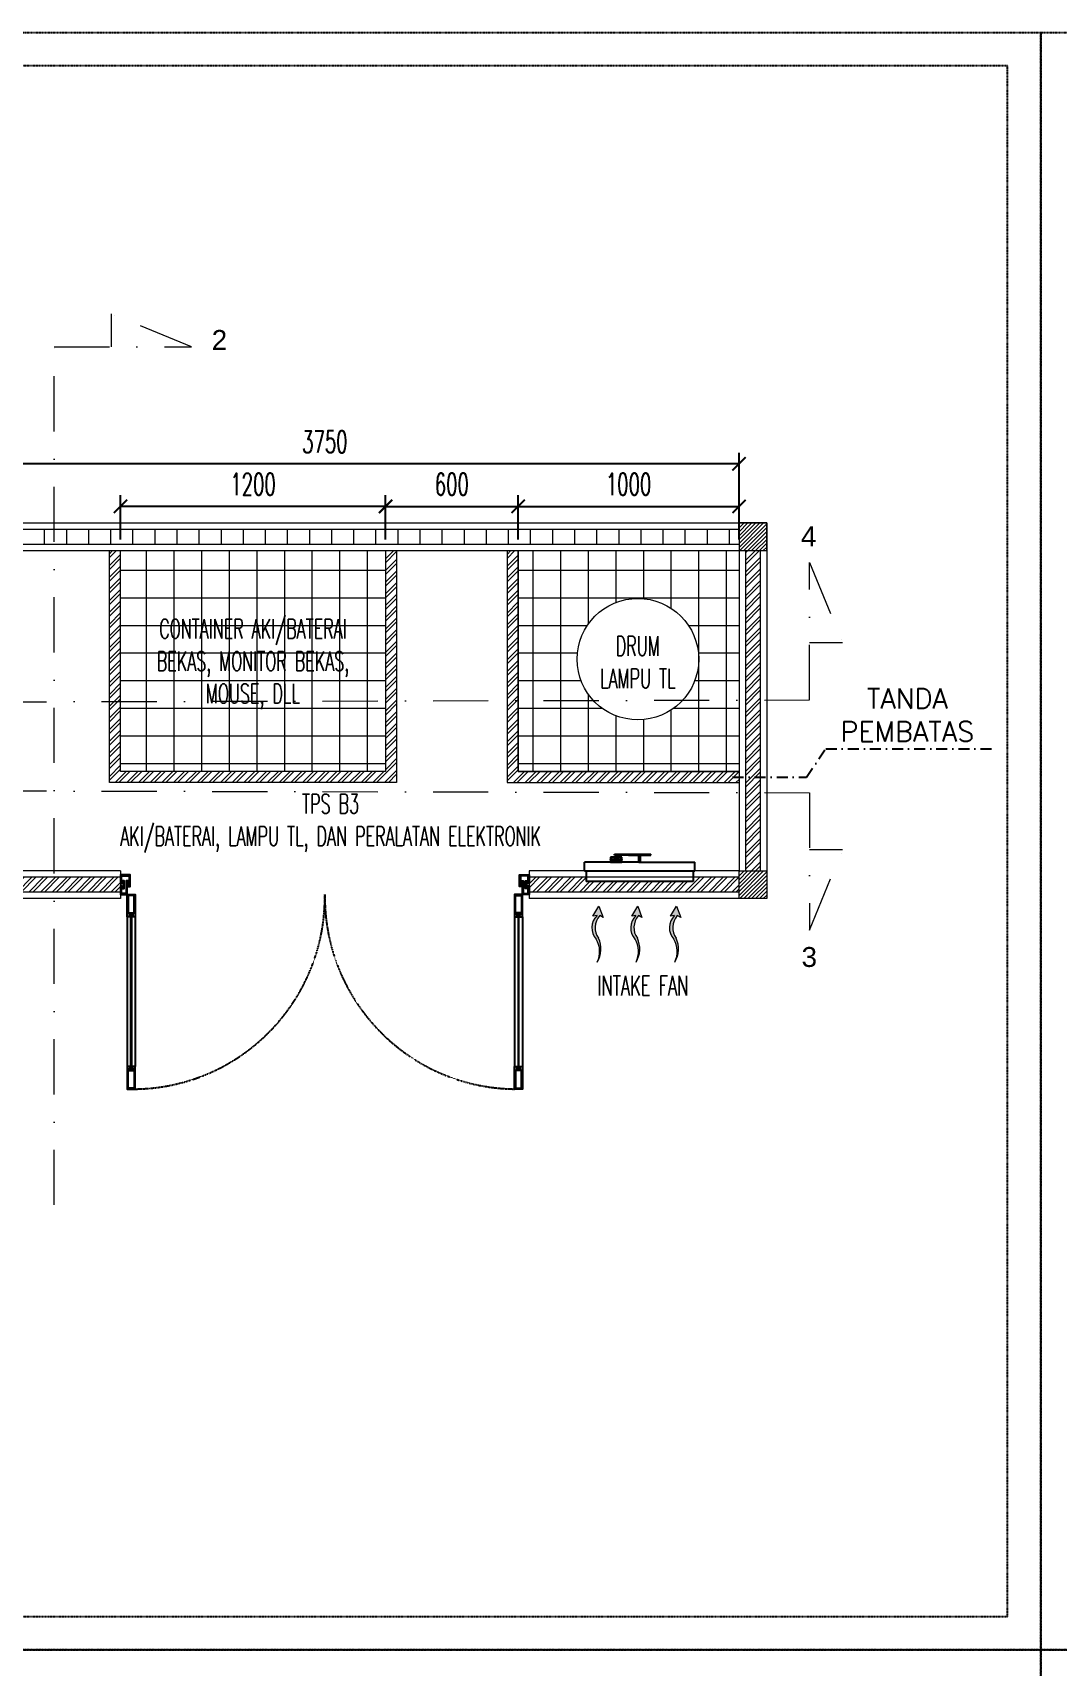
# Model space of a CAD drawing. Header units: millimetres. Extents: x 57513 to 95722, y 15735 to 30373.
# Drawn here: x 62485 to 67123, y 22979 to 30373 of the extents above; entities that cross this region are included whole.
import ezdxf

# ---------------------------------------------------------------- set-up
doc = ezdxf.new("R2010")
doc.units = ezdxf.units.MM
doc.header["$MEASUREMENT"] = 0
doc.linetypes.add('DASHDOT', pattern=[1, 0.5, -0.25, 0, -0.25])
doc.linetypes.add('HIDDEN', pattern=[0.375, 0.25, -0.125])
doc.layers.add('ALM', color=120, linetype='Continuous')
doc.layers.add('Edges', color=7, linetype='Continuous')
doc.layers.add('inst ME', color=7, linetype='Continuous', lineweight=13)
doc.styles.add('300', font='rs.shx', dxfattribs={"width": 0.6, "height": 100})
doc.styles.get("Standard").update_dxf_attribs({"font": 'arial.ttf'})
doc.dimstyles.new('300', dxfattribs={"dimtxt": 50, "dimasz": 30, "dimexe": 50, "dimexo": 50, "dimgap": 30, "dimtad": 2, "dimdec": 0, "dimzin": 0, "dimtxsty": '300', "dimblk": 'DOT', "dimcen": 0.2, "dimclrd": 1, "dimclre": 1, "dimclrt": 3, "dimadec": 0, "dimazin": 0, "dimtfac": 1, "dimtdec": 0, "dimtix": 1, "dimtmove": 0, "dimatfit": 3, "dimfxl": 1, "dimtolj": 1, "dimtzin": 0, "dimarcsym": 0})
pattern_1 = [(45, (79739.36, -46931.59), (-26.516504, 26.516504), []), (45, (79757.038, -46931.59), (-26.516504, 26.516504), [])]
pattern_2 = [(90, (56751.16, 15065.72), (-125, 0), []), (180, (56751.16, 15065.72), (-7e-15, -125), [])]

# ---------------------------------------------------------------- blocks, each defined once
blk = doc.blocks.new('_ArchTick')
at = {"color": 0, "linetype": 'ByBlock', "const_width": 0.15}
blk.add_lwpolyline([(-0.5, -0.5), (0.5, 0.5)], dxfattribs=at)
blk = doc.blocks.new('*D78')
at = {"layer": 'Defpoints', "color": 0, "transparency": 16777216}
for p in [(61932.8, 28422), (61932.8, 28029.6), (65682.8, 28029.6)]:
    blk.add_point(p, dxfattribs=at)
at = {"layer": 'inst ME', "color": 1, "lineweight": -2, "transparency": 16777216}
for p, q in [((61932.8, 28079.6), (61932.8, 28472)), ((65682.8, 28079.6), (65682.8, 28472)), ((65682.8, 28422), (61932.8, 28422))]:
    blk.add_line(p, q, dxfattribs=at)
at = {"layer": 'inst ME', "color": 1, "lineweight": -2, "transparency": 16777216, "xscale": 60, "yscale": 60, "zscale": 60, "rotation": 180}
blk.add_blockref('_ArchTick', (61932.8, 28422), dxfattribs=at)
at = {"layer": 'inst ME', "color": 1, "lineweight": -2, "transparency": 16777216, "xscale": 60, "yscale": 60, "zscale": 60}
blk.add_blockref('_ArchTick', (65682.8, 28422), dxfattribs=at)
at = {"layer": 'inst ME', "color": 3, "transparency": 16777216, "insert": (63807.8, 28522), "char_height": 100, "attachment_point": 5, "style": '300'}
blk.add_mtext('\\A1;3750', dxfattribs=at)
blk = doc.blocks.new('industrial exhaust fan pl')
at = {"layer": 'Edges'}
for p, q in [((50.11, 66.59), (50.11, 66.72)), ((50.11, 66.72), (51.61, 66.72)), ((50.11, 66.59), (50.55, 66.59)), ((50.55, 66.33), (50.55, 66.59)), ((50.56, 66.59), (50.55, 66.59)), ((50.56, 66.59), (50.56, 66.33)), ((50.56, 66.59), (51.61, 66.59)), ((51.61, 66.59), (51.61, 66.72)), ((56.54, 66.59), (51.61, 66.59)), ((56.54, 66.59), (56.54, 66.72)), ((56.54, 66.72), (66.55, 66.72)), ((56.54, 66.59), (57.35, 66.59)), ((57.35, 66.33), (57.35, 66.59)), ((57.35, 66.59), (66.39, 66.59)), ((66.39, 66.59), (66.39, 66.33)), ((66.39, 66.59), (66.55, 66.59)), ((66.55, 66.59), (66.55, 66.72)), ((36.54, 59.13), (36.54, 63.13)), ((48.3, 63.13), (36.54, 63.13)), ((48.3, 64.5), (48.21, 64.5)), ((48.21, 64.5), (48.21, 64.27)), ((48.21, 64.27), (48.3, 64.27)), ((48.3, 65.34), (48.3, 64.5)), ((49.64, 65.34), (48.3, 65.34)), ((48.54, 64.5), (48.3, 64.5)), ((48.3, 64.27), (48.3, 63.13)), ((48.3, 64.27), (48.92, 64.27)), ((48.3, 63.13), (48.39, 63.13)), ((48.92, 64.27), (48.39, 63.83)), ((48.39, 63.83), (48.39, 63.13)), ((48.39, 63.13), (48.44, 63.13)), ((48.44, 63.83), (48.45, 63.84)), ((48.44, 63.83), (48.44, 63.13)), ((48.44, 63.13), (48.45, 63.13)), ((48.45, 63.84), (48.92, 64.24)), ((48.45, 63.84), (48.45, 63.13)), ((48.45, 63.13), (48.57, 63.13)), ((49.09, 65.27), (48.54, 64.5)), ((48.54, 64.5), (53.17, 64.5)), ((48.57, 63.83), (48.99, 64.18)), ((48.57, 63.83), (48.57, 63.13)), ((48.57, 63.13), (48.77, 63.13)), ((48.77, 63.83), (49.15, 64.12)), ((48.77, 63.83), (48.77, 63.13)), ((48.77, 63.13), (49.44, 63.13)), ((48.92, 64.27), (48.92, 64.27)), ((48.92, 64.27), (48.92, 64.24)), ((48.92, 64.24), (48.97, 64.27)), ((48.92, 64.27), (48.97, 64.27)), ((48.99, 64.27), (48.97, 64.27)), ((48.99, 64.27), (48.99, 64.18)), ((48.99, 64.18), (49.1, 64.27)), ((48.99, 64.27), (49.1, 64.27)), ((49.64, 65.27), (49.09, 65.27)), ((49.1, 64.27), (49.15, 64.27)), ((49.15, 64.27), (49.15, 64.12)), ((49.15, 64.12), (49.36, 64.27)), ((49.15, 64.27), (49.36, 64.27)), ((49.36, 64.27), (49.44, 64.27)), ((49.44, 64.27), (49.44, 63.13)), ((49.44, 64.27), (49.55, 64.27)), ((49.44, 63.13), (49.55, 63.13)), ((49.55, 63.83), (49.55, 64.27)), ((49.55, 64.27), (49.64, 64.27)), ((49.55, 63.83), (49.55, 63.13)), ((49.64, 63.83), (49.55, 63.83)), ((49.55, 63.13), (49.64, 63.13)), ((49.64, 65.34), (49.64, 65.27)), ((50.55, 65.34), (49.64, 65.34)), ((49.64, 65.27), (52.07, 65.27)), ((49.64, 63.83), (49.64, 64.27)), ((49.64, 64.27), (49.97, 64.27)), ((49.64, 63.83), (49.64, 63.13)), ((49.64, 63.13), (49.97, 63.13)), ((49.97, 63.83), (49.97, 64.27)), ((49.97, 64.27), (50.06, 64.27)), ((50.06, 63.83), (49.97, 63.83)), ((49.97, 63.83), (49.97, 63.13)), ((49.97, 63.13), (50.06, 63.13)), ((50.06, 63.83), (50.06, 64.27)), ((50.39, 64.27), (50.06, 64.27)), ((50.06, 63.83), (50.06, 63.13)), ((50.06, 63.13), (50.39, 63.13)), ((50.11, 66.2), (50.11, 66.33)), ((50.55, 66.33), (50.11, 66.33)), ((50.11, 66.2), (50.55, 66.2)), ((50.39, 63.83), (50.39, 64.27)), ((50.39, 64.27), (50.48, 64.27)), ((50.48, 63.83), (50.39, 63.83)), ((50.39, 63.83), (50.39, 63.13)), ((50.39, 63.13), (50.48, 63.13)), ((50.48, 63.83), (50.48, 64.27)), ((50.48, 64.27), (50.81, 64.27)), ((50.48, 63.83), (50.48, 63.13)), ((50.48, 63.13), (50.81, 63.13)), ((50.56, 66.33), (50.55, 66.33)), ((50.55, 65.34), (50.55, 66.2)), ((50.55, 66.2), (51.16, 66.2)), ((50.55, 65.34), (51.16, 65.34)), ((51.61, 66.33), (50.56, 66.33)), ((50.81, 63.83), (50.81, 64.27)), ((50.9, 64.27), (50.81, 64.27)), ((50.81, 63.83), (50.9, 63.83)), ((50.81, 63.83), (50.81, 63.13)), ((50.81, 63.13), (50.9, 63.13)), ((50.9, 64.27), (51.19, 64.27)), ((50.9, 63.83), (50.9, 64.27)), ((50.9, 63.83), (50.9, 63.13)), ((50.9, 63.13), (51.19, 63.13)), ((51.16, 65.34), (51.16, 66.2)), ((51.16, 66.2), (51.61, 66.2)), ((52.07, 65.34), (51.16, 65.34)), ((51.19, 63.83), (51.19, 64.27)), ((51.19, 64.27), (51.27, 64.27)), ((51.19, 63.83), (51.27, 63.83)), ((51.19, 63.83), (51.19, 63.13)), ((51.19, 63.13), (51.27, 63.13)), ((51.27, 63.83), (51.27, 64.27)), ((51.61, 64.27), (51.27, 64.27)), ((51.27, 63.83), (51.27, 63.13)), ((51.27, 63.13), (51.61, 63.13)), ((51.61, 66.2), (51.61, 66.33)), ((51.61, 66.33), (56.54, 66.33)), ((51.61, 63.83), (51.61, 64.27)), ((51.61, 64.27), (51.69, 64.27)), ((51.61, 63.83), (51.61, 63.13)), ((51.61, 63.83), (51.69, 63.83)), ((51.61, 63.13), (51.69, 63.13)), ((51.69, 63.83), (51.69, 64.27)), ((51.69, 64.27), (52.02, 64.27)), ((51.69, 63.83), (51.69, 63.13)), ((51.69, 63.13), (52.02, 63.13)), ((52.02, 63.83), (52.02, 64.27)), ((52.02, 64.27), (52.11, 64.27)), ((52.02, 63.83), (52.11, 63.83)), ((52.02, 63.83), (52.02, 63.13)), ((52.02, 63.13), (52.11, 63.13)), ((52.07, 65.34), (52.07, 65.27)), ((53.41, 65.34), (52.07, 65.34)), ((52.62, 65.27), (52.07, 65.27)), ((52.11, 63.83), (52.11, 64.27)), ((52.28, 64.27), (52.11, 64.27)), ((52.11, 63.83), (52.11, 63.13)), ((52.11, 63.13), (52.28, 63.13)), ((52.28, 64.27), (52.28, 63.13)), ((52.28, 64.27), (52.36, 64.27)), ((52.28, 63.13), (52.94, 63.13)), ((52.57, 64.11), (52.36, 64.27)), ((52.36, 64.27), (52.57, 64.27)), ((52.57, 64.27), (52.57, 64.11)), ((52.57, 64.27), (52.62, 64.27)), ((52.94, 63.83), (52.57, 64.11)), ((52.62, 65.27), (53.17, 64.5)), ((52.73, 64.19), (52.62, 64.27)), ((52.62, 64.27), (52.73, 64.27)), ((52.73, 64.27), (52.73, 64.19)), ((52.73, 64.27), (52.75, 64.27)), ((53.14, 63.83), (52.73, 64.19)), ((52.78, 64.25), (52.75, 64.27)), ((52.75, 64.27), (52.78, 64.27)), ((52.78, 64.27), (52.78, 64.25)), ((52.79, 64.27), (52.78, 64.27)), ((52.78, 64.27), (52.78, 64.27)), ((52.78, 64.27), (52.79, 64.27)), ((53.26, 63.83), (52.78, 64.25)), ((52.79, 64.27), (52.79, 64.27)), ((53.32, 63.83), (52.79, 64.27)), ((53.41, 64.27), (52.79, 64.27)), ((52.94, 63.83), (52.94, 63.13)), ((52.94, 63.13), (53.14, 63.13)), ((53.14, 63.83), (53.14, 63.13)), ((53.14, 63.13), (53.26, 63.13)), ((53.41, 64.5), (53.17, 64.5)), ((53.26, 63.83), (53.26, 63.13)), ((53.26, 63.13), (53.32, 63.13)), ((53.32, 63.83), (53.32, 63.13)), ((53.32, 63.13), (53.41, 63.13)), ((53.41, 64.5), (53.41, 65.34)), ((53.5, 64.5), (53.41, 64.5)), ((53.41, 64.27), (53.5, 64.27)), ((53.41, 63.13), (53.41, 64.27)), ((61.2, 63.13), (53.41, 63.13)), ((53.5, 64.5), (53.5, 64.27)), ((56.54, 66.2), (56.54, 66.33)), ((57.35, 66.33), (56.54, 66.33)), ((56.54, 66.2), (61.03, 66.2)), ((66.39, 66.33), (57.35, 66.33)), ((61.03, 66.2), (61.03, 66.07)), ((61.23, 66.2), (61.03, 66.2)), ((61.03, 66.07), (61.2, 66.07)), ((61.2, 63.13), (61.2, 66.07)), ((61.2, 66.07), (61.23, 66.07)), ((61.2, 63.13), (61.89, 63.13)), ((61.23, 66.2), (61.23, 66.07)), ((61.23, 66.2), (61.86, 66.2)), ((61.23, 66.07), (61.86, 66.07)), ((61.86, 66.2), (61.86, 66.07)), ((61.86, 66.2), (62.06, 66.2)), ((61.86, 66.07), (61.89, 66.07)), ((61.89, 63.13), (61.89, 66.07)), ((61.89, 66.07), (62.06, 66.07)), ((61.89, 63.13), (86.54, 63.13)), ((62.06, 66.2), (62.06, 66.07)), ((62.06, 66.2), (66.55, 66.2)), ((66.39, 66.33), (66.55, 66.33)), ((66.55, 66.2), (66.55, 66.33)), ((86.54, 59.13), (86.54, 63.13)), ((36.54, 59.13), (37.34, 59.13)), ((37.34, 59.13), (37.34, 54.25)), ((37.34, 59.13), (85.75, 59.13)), ((85.75, 54.25), (37.34, 54.25)), ((85.75, 59.13), (85.75, 54.25)), ((85.75, 59.13), (86.54, 59.13))]:
    blk.add_line(p, q, dxfattribs=at)
blk = doc.blocks.new('*D58')
at = {"layer": 'Defpoints', "color": 0, "transparency": 16777216}
for p in [(64682.4, 28229.4), (64082.8, 28029.6), (64682.4, 28029.6)]:
    blk.add_point(p, dxfattribs=at)
at = {"layer": 'inst ME', "color": 1, "lineweight": -2, "transparency": 16777216}
for p, q in [((64082.8, 28079.6), (64082.8, 28279.4)), ((64682.4, 28079.6), (64682.4, 28279.4)), ((64082.8, 28229.4), (64682.4, 28229.4))]:
    blk.add_line(p, q, dxfattribs=at)
at = {"layer": 'inst ME', "color": 1, "lineweight": -2, "transparency": 16777216, "xscale": 60, "yscale": 60, "zscale": 60, "rotation": 180}
blk.add_blockref('_ArchTick', (64082.8, 28229.4), dxfattribs=at)
at = {"layer": 'inst ME', "color": 1, "lineweight": -2, "transparency": 16777216, "xscale": 60, "yscale": 60, "zscale": 60}
blk.add_blockref('_ArchTick', (64682.4, 28229.4), dxfattribs=at)
at = {"layer": 'inst ME', "color": 3, "transparency": 16777216, "insert": (64382.6, 28329.4), "char_height": 100, "attachment_point": 5, "style": '300'}
blk.add_mtext('\\A1;600', dxfattribs=at)
blk = doc.blocks.new('*D81')
at = {"layer": 'Defpoints', "color": 0, "transparency": 16777216}
for p in [(65682.8, 28229.4), (64682.8, 28029.6), (65682.8, 28029.6)]:
    blk.add_point(p, dxfattribs=at)
at = {"layer": 'inst ME', "color": 1, "lineweight": -2, "transparency": 16777216}
for p, q in [((64682.8, 28079.6), (64682.8, 28279.4)), ((65682.8, 28079.6), (65682.8, 28279.4)), ((64682.8, 28229.4), (65682.8, 28229.4))]:
    blk.add_line(p, q, dxfattribs=at)
at = {"layer": 'inst ME', "color": 1, "lineweight": -2, "transparency": 16777216, "xscale": 60, "yscale": 60, "zscale": 60, "rotation": 180}
blk.add_blockref('_ArchTick', (64682.8, 28229.4), dxfattribs=at)
at = {"layer": 'inst ME', "color": 1, "lineweight": -2, "transparency": 16777216, "xscale": 60, "yscale": 60, "zscale": 60}
blk.add_blockref('_ArchTick', (65682.8, 28229.4), dxfattribs=at)
at = {"layer": 'inst ME', "color": 3, "transparency": 16777216, "insert": (65182.8, 28329.4), "char_height": 100, "attachment_point": 5, "style": '300'}
blk.add_mtext('\\A1;1000', dxfattribs=at)
blk = doc.blocks.new('*D82')
at = {"layer": 'Defpoints', "color": 0, "transparency": 16777216}
for p in [(62882.8, 28229.4), (62882.8, 28029.6), (64082.8, 28029.6)]:
    blk.add_point(p, dxfattribs=at)
at = {"layer": 'inst ME', "color": 1, "lineweight": -2, "transparency": 16777216}
for p, q in [((62882.8, 28079.6), (62882.8, 28279.4)), ((64082.8, 28079.6), (64082.8, 28279.4)), ((64082.8, 28229.4), (62882.8, 28229.4))]:
    blk.add_line(p, q, dxfattribs=at)
at = {"layer": 'inst ME', "color": 1, "lineweight": -2, "transparency": 16777216, "xscale": 60, "yscale": 60, "zscale": 60, "rotation": 180}
blk.add_blockref('_ArchTick', (62882.8, 28229.4), dxfattribs=at)
at = {"layer": 'inst ME', "color": 1, "lineweight": -2, "transparency": 16777216, "xscale": 60, "yscale": 60, "zscale": 60}
blk.add_blockref('_ArchTick', (64082.8, 28229.4), dxfattribs=at)
at = {"layer": 'inst ME', "color": 3, "transparency": 16777216, "insert": (63482.8, 28329.4), "char_height": 100, "attachment_point": 5, "style": '300'}
blk.add_mtext('\\A1;1200', dxfattribs=at)

msp = doc.modelspace()

# ---------------------------------------------------------------- hatches: boundary and pattern name
at = {"layer": 'inst ME'}
h = msp.add_hatch(dxfattribs=at)
h.set_pattern_fill('_USER', color=4, scale=100, angle=90, pattern_type=0)
h.set_pattern_definition([(90, (79739.36, -46931.59), (-100, 6e-15), [])])
h.paths.add_polyline_path([(65682.8, 28125.6), (61932.8, 28125.6), (61932.8, 28058.6), (65682.8, 28058.6)])
h = msp.add_hatch(dxfattribs=at)
h.set_pattern_fill('ANSI31', color=129, scale=100, angle=360)
h.set_pattern_definition([(45, (136294.179, -4052.352), (-8.8388348, 8.8388348), [])])
h.paths.add_polyline_path([(65807.8, 28154.6), (65682.8, 28154.6), (65682.8, 28029.6), (65807.8, 28029.6)])
h = msp.add_hatch(dxfattribs=at)
h.set_pattern_fill('ANSI32', color=4, scale=100)
h.set_pattern_definition([(45, (79739.36, -46931.59), (-26.516504, 26.516504), []), (45, (79757.038, -46931.59), (-26.516504, 26.516504), [])])
h.paths.add_polyline_path([(64132.8, 28029.6), (64082.8, 28029.6), (64082.8, 27029.6), (62882.8, 27029.6), (62882.8, 28029.6), (62832.8, 28029.6), (62832.8, 26979.6), (64132.8, 26979.6)])
h.paths.add_polyline_path([(64682.8, 28029.6), (64632.8, 28029.6), (64632.8, 26979.6), (65682.8, 26979.6), (65682.8, 27029.6), (64682.8, 27029.6)])
h = msp.add_hatch(dxfattribs=at)
h.set_pattern_fill('ANSI37', color=129, scale=1000, angle=45)
h.set_pattern_definition(pattern_2)
h.paths.add_polyline_path([(64082.8, 28029.6), (62882.8, 28029.6), (62882.8, 27029.6), (64082.8, 27029.6)])
h.paths.add_polyline_path([(62966.3, 27286.1), (63998.5, 27286.1), (63998.5, 27753.3), (62966.3, 27753.3)], flags=24)
h = msp.add_hatch(dxfattribs=at)
h.set_pattern_fill('ANSI37', color=129, scale=1000, angle=45)
h.set_pattern_definition(pattern_2)
h.paths.add_polyline_path([(65682.8, 28029.6), (64682.8, 28029.6), (64682.8, 27029.6), (65682.8, 27029.6), (65682.8, 27540.3), (65500, 27540.3, -0.002079), (65500, 27538, -1), (64950, 27538, -0.99585), (65500, 27540.3), (65682.8, 27540.3)])
h = msp.add_hatch(dxfattribs=at)
h.set_pattern_fill('ANSI32', color=129, scale=100, angle=360)
h.set_pattern_definition([(45, (136294.18, -4052.352), (-26.516504, 26.516504), []), (45, (136311.856, -4052.352), (-26.516504, 26.516504), [])])
h.paths.add_polyline_path([(65778.8, 28029.6), (65711.8, 28029.6), (65711.8, 26579.6), (65778.8, 26579.6)])
h = msp.add_hatch(dxfattribs=at)
h.set_pattern_fill('ANSI32', color=129, scale=100, angle=360)
h.set_pattern_definition(pattern_1)
h.paths.add_polyline_path([(62882.8, 26550.6), (61932.8, 26550.6), (61932.8, 26483.6), (62882.8, 26483.6)])
h = msp.add_hatch(dxfattribs=at)
h.set_pattern_fill('ANSI32', color=129, scale=100, angle=360)
h.set_pattern_definition(pattern_1)
h.paths.add_polyline_path([(65682.8, 26550.6), (65474.9, 26550.6), (65474.9, 26530.8), (64990.7, 26530.8), (64990.7, 26550.6), (64732.8, 26550.6), (64732.8, 26483.6), (65682.8, 26483.6)])
h = msp.add_hatch(dxfattribs=at)
h.set_pattern_fill('ANSI31', color=129, scale=100, angle=360)
h.set_pattern_definition([(45, (136294.179, -5627.352), (-8.8388348, 8.8388348), [])])
h.paths.add_polyline_path([(65807.8, 26579.6), (65682.8, 26579.6), (65682.8, 26454.6), (65807.8, 26454.6)])
h = msp.add_hatch(color=4, dxfattribs=at)
h.dxf.hatch_style = 1
h.paths.add_polyline_path([(65021.4, 26374.9), (65040, 26377.5, 0.398617), (65036.2, 26270.6, -0.256098), (65040.9, 26167, 0.254419), (65046.9, 26274.7, -0.347199), (65052, 26377.5), (65067.6, 26368.4), (65048.6, 26419.4)])
h = msp.add_hatch(color=4, dxfattribs=at)
h.dxf.hatch_style = 1
h.paths.add_polyline_path([(65196.9, 26374.9), (65215.5, 26377.5, 0.398617), (65211.8, 26270.6, -0.256098), (65216.4, 26167, 0.254419), (65222.4, 26274.7, -0.347199), (65227.6, 26377.5), (65243.1, 26368.4), (65224.2, 26419.4)])
h = msp.add_hatch(color=4, dxfattribs=at)
h.dxf.hatch_style = 1
h.paths.add_polyline_path([(65372.4, 26374.9), (65391.1, 26377.5, 0.398617), (65387.3, 26270.6, -0.256098), (65391.9, 26167, 0.254419), (65397.9, 26274.7, -0.347199), (65403.1, 26377.5), (65418.6, 26368.4), (65399.7, 26419.4)])

# ---------------------------------------------------------------- linework, layer by layer
at = {"linetype": 'DASHDOT'}
for points in [[(57513.4, 23054.3), (67048.4, 23054.3), (67048.4, 30373.4), (57513.4, 30373.4)], [(67048.4, 23054.3), (76583.4, 23054.3), (76583.4, 30373.4), (67048.4, 30373.4)], [(57663.4, 23204.3), (66898.4, 23204.3), (66898.4, 30223.4), (57663.4, 30223.4)], [(57513.4, 15735.3), (67048.4, 15735.3), (67048.4, 23054.3), (57513.4, 23054.3)], [(67048.4, 15735.3), (76583.4, 15735.3), (76583.4, 23054.3), (67048.4, 23054.3)]]:
    msp.add_lwpolyline(points, close=True, dxfattribs=at)
at = {"color": 3, "linetype": 'DASHDOT', "ltscale": 100}
msp.add_lwpolyline([(65652.9, 27003.3), (65987.6, 27003.3), (66074.9, 27132.3), (66827.7, 27132.3)], dxfattribs=at)
at = {"layer": 'ALM'}
for p, q in [((62913.6, 26371.9), (62913.6, 25693.5)), ((62948.8, 26371.9), (62948.8, 25693.5)), ((64666.7, 26371.9), (64666.7, 25693.5)), ((64701.9, 26371.9), (64701.9, 25693.5))]:
    msp.add_line(p, q, dxfattribs=at)
for points in [[(62913.6, 26530.4), (62918.5, 26530.4), (62922.4, 26522.5), (62926.8, 26522.5), (62926.8, 26561.3), (62882.8, 26561.3), (62882.8, 26522.5), (62887.2, 26522.5), (62891.1, 26530.4), (62895.5, 26530.4), (62895.5, 26517.2), (62895.5, 26504), (62891.1, 26504), (62887.2, 26511.9), (62882.8, 26511.9), (62882.8, 26473.2), (62913.6, 26473.2)], [(62909.2, 26477.6), (62887.2, 26477.6), (62887.2, 26499.6), (62900, 26499.6), (62900, 26517.2), (62900, 26534.8), (62887.2, 26534.8), (62887.2, 26556.9), (62922.4, 26556.9), (62922.4, 26534.8), (62909.2, 26534.8)], [(64701.9, 26530.4), (64697.1, 26530.4), (64693.1, 26522.5), (64688.7, 26522.5), (64688.7, 26561.3), (64732.8, 26561.3), (64732.8, 26522.5), (64728.4, 26522.5), (64724.4, 26530.4), (64720, 26530.4), (64720, 26517.2), (64720, 26504), (64724.4, 26504), (64728.4, 26511.9), (64732.8, 26511.9), (64732.8, 26473.2), (64701.9, 26473.2)], [(64706.3, 26477.6), (64728.4, 26477.6), (64728.4, 26499.6), (64715.6, 26499.6), (64715.6, 26517.2), (64715.6, 26534.8), (64728.4, 26534.8), (64728.4, 26556.9), (64693.1, 26556.9), (64693.1, 26534.8), (64706.3, 26534.8)], [(62936.5, 26371.9), (62936.5, 26376.3), (62940, 26380.2), (62940, 26384.6), (62922.4, 26384.6), (62922.4, 26380.2), (62925.9, 26376.3), (62925.9, 26371.9), (62913.6, 26371.9), (62913.6, 26473.2), (62918, 26473.2), (62918, 26473.2), (62944.4, 26473.2), (62944.4, 26473.2), (62948.8, 26473.2), (62948.8, 26371.9)], [(62926.8, 26521.6), (62921.9, 26521.6), (62917.9, 26529.6), (62914.5, 26529.6), (62914.5, 26517.2), (62922.4, 26517.2), (62922.4, 26512.8), (62914.5, 26512.8), (62914.5, 26508.4), (62926.8, 26508.4)], [(64679, 26371.9), (64679, 26376.3), (64675.5, 26380.2), (64675.5, 26384.6), (64693.1, 26384.6), (64693.1, 26380.2), (64689.6, 26376.3), (64689.6, 26371.9), (64701.9, 26371.9), (64701.9, 26473.2), (64697.5, 26473.2), (64697.5, 26473.2), (64671.1, 26473.2), (64671.1, 26473.2), (64666.7, 26473.2), (64666.7, 26371.9)], [(64688.7, 26521.6), (64693.7, 26521.6), (64697.6, 26529.6), (64701.1, 26529.6), (64701.1, 26517.2), (64693.1, 26517.2), (64693.1, 26512.8), (64701.1, 26512.8), (64701.1, 26508.4), (64688.7, 26508.4)], [(62944.4, 26389.1), (62944.4, 26468.8), (62918, 26468.8), (62918, 26389.1)], [(64671.1, 26389.1), (64671.1, 26468.8), (64697.5, 26468.8), (64697.5, 26389.1)], [(62936.5, 25693.5), (62936.5, 25689.1), (62940, 25685.2), (62940, 25680.8), (62922.4, 25680.8), (62922.4, 25685.2), (62925.9, 25689.1), (62925.9, 25693.5), (62913.6, 25693.5), (62913.6, 25592.2), (62918, 25592.2), (62918, 25592.2), (62944.4, 25592.2), (62944.4, 25592.2), (62948.8, 25592.2), (62948.8, 25693.5)], [(62944.4, 25676.4), (62944.4, 25596.6), (62918, 25596.6), (62918, 25676.4)], [(64679, 25693.5), (64679, 25689.1), (64675.5, 25685.2), (64675.5, 25680.8), (64693.1, 25680.8), (64693.1, 25685.2), (64689.6, 25689.1), (64689.6, 25693.5), (64701.9, 25693.5), (64701.9, 25592.2), (64697.5, 25592.2), (64697.5, 25592.2), (64671.1, 25592.2), (64671.1, 25592.2), (64666.7, 25592.2), (64666.7, 25693.5)], [(64671.1, 25676.4), (64671.1, 25596.6), (64697.5, 25596.6), (64697.5, 25676.4)]]:
    msp.add_lwpolyline(points, close=True, dxfattribs=at)
at = {"layer": 'ALM', "color": 251}
for points in [[(62933, 26371.9), (62933, 26381.1), (62929.5, 26381.1), (62929.5, 26371.9), (62925.9, 26371.9), (62925.9, 26384.6), (62936.5, 26384.6), (62936.5, 26371.9)], [(62929.5, 25684.3), (62929.5, 26381.1), (62933, 26381.1), (62933, 25684.3)], [(64682.6, 26371.9), (64682.6, 26381.1), (64686.1, 26381.1), (64686.1, 26371.9), (64689.6, 26371.9), (64689.6, 26384.6), (64679, 26384.6), (64679, 26371.9)], [(64686.1, 25684.3), (64686.1, 26381.1), (64682.6, 26381.1), (64682.6, 25684.3)], [(62933, 25693.5), (62933, 25684.3), (62929.5, 25684.3), (62929.5, 25693.5), (62925.9, 25693.5), (62925.9, 25680.8), (62936.5, 25680.8), (62936.5, 25693.5)], [(64682.6, 25693.5), (64682.6, 25684.3), (64686.1, 25684.3), (64686.1, 25693.5), (64689.6, 25693.5), (64689.6, 25680.8), (64679, 25680.8), (64679, 25693.5)]]:
    msp.add_lwpolyline(points, close=True, dxfattribs=at)
at = {"layer": 'ALM', "color": 251, "linetype": 'HIDDEN', "ltscale": 0.35}
for centre, start, end in [((62937.4, 26462.6), 270.75602, 0.69443), ((64678.3, 26462.6), 179.30557, 269.24398)]:
    msp.add_arc(centre, 870.5, start, end, dxfattribs=at)
at = {"layer": 'inst ME'}
for p, q in [((62882.8, 26579.6), (62882.8, 26454.6)), ((64732.8, 26579.6), (64732.8, 26454.6))]:
    msp.add_line(p, q, dxfattribs=at)
at = {"layer": 'inst ME', "color": 252, "linetype": 'DASHDOT', "ltscale": 500}
for points in [[(62582.4, 25067.6), (62582.4, 28951.8), (63203.9, 28951.8), (62841, 29101.6), (62841, 28951.8)], [(58296.7, 27335.7), (66001.9, 27353.4), (66001.9, 27974.9), (66151.7, 27611.9), (66001.9, 27611.9)], [(58296.7, 26951), (66001.9, 26933.3), (66001.9, 26311.8), (66151.7, 26674.7), (66001.9, 26674.7)]]:
    msp.add_lwpolyline(points, dxfattribs=at)
at = {"layer": 'inst ME'}
for points in [[(62882.8, 26454.6), (61807.8, 26454.6), (61807.8, 28154.6), (65807.8, 28154.6), (65807.8, 26454.6), (64732.8, 26454.6)], [(61932.8, 28125.6), (65682.8, 28125.6)], [(61932.8, 28058.6), (65682.8, 28058.6)], [(62882.8, 26579.6), (61932.8, 26579.6), (61932.8, 28029.6), (65682.8, 28029.6), (65682.8, 26579.6), (64732.8, 26579.6)], [(64132.8, 28029.6), (64132.8, 26979.6), (62832.8, 26979.6), (62832.8, 28029.6)], [(62882.8, 28029.6), (64082.8, 28029.6), (64082.8, 27029.6), (62882.8, 27029.6), (62882.8, 28029.6)], [(64082.8, 28029.6), (64082.8, 27029.6), (62882.8, 27029.6), (62882.8, 28029.6)], [(63432.4, 28029.6), (63532.4, 28029.6)], [(64632.4, 28029.6), (64732.4, 28029.6)], [(64632.8, 28029.6), (64632.8, 26979.6), (65682.8, 26979.6)], [(64682.8, 28029.6), (65682.8, 28029.6), (65682.8, 27029.6), (64682.8, 27029.6), (64682.8, 28029.6)], [(64682.8, 28029.6), (64682.8, 27029.6), (65682.8, 27029.6)], [(65711.8, 28029.6), (65711.8, 26579.6)], [(65778.8, 28029.6), (65778.8, 26579.6)], [(62882.8, 26550.6), (61932.8, 26550.6)], [(65682.8, 26550.6), (64732.8, 26550.6)], [(62882.8, 26483.6), (61932.8, 26483.6)], [(65682.8, 26483.6), (64732.8, 26483.6)], [(65040, 26377.5), (65021.4, 26374.9), (65048.6, 26419.4), (65067.6, 26368.4), (65052, 26377.5)], [(65215.5, 26377.5), (65196.9, 26374.9), (65224.2, 26419.4), (65243.1, 26368.4), (65227.6, 26377.5)], [(65391.1, 26377.5), (65372.4, 26374.9), (65399.7, 26419.4), (65418.6, 26368.4), (65403.1, 26377.5)]]:
    msp.add_lwpolyline(points, dxfattribs=at)
for points in [[(65682.8, 28029.6), (65807.8, 28029.6), (65807.8, 28154.6), (65682.8, 28154.6)], [(65682.8, 26579.6), (65807.8, 26579.6), (65807.8, 26454.6), (65682.8, 26454.6)]]:
    msp.add_lwpolyline(points, close=True, dxfattribs=at)
at = {"layer": 'inst ME', "color": 5}
msp.add_circle((65225, 27538), 275, dxfattribs=at)
at = {"layer": 'inst ME'}
for centre, radius, start, end in [((65094.5, 26322.1), 77.8, 134.50442, 221.4367), ((65114.6, 26322.8), 83.1, 138.83856, 215.42645), ((65270.1, 26322.1), 77.8, 134.50442, 221.4367), ((65290.1, 26322.8), 83.1, 138.83856, 215.42645), ((65445.6, 26322.1), 77.8, 134.50442, 221.4367), ((65465.6, 26322.8), 83.1, 138.83856, 215.42645), ((64944, 26214.5), 107.9, 333.83563, 31.29412), ((64944.9, 26226.3), 112.9, 328.25534, 25.35257), ((65119.6, 26214.5), 107.9, 333.83563, 31.29412), ((65120.4, 26226.3), 112.9, 328.25534, 25.35257), ((65295.1, 26214.5), 107.9, 333.83563, 31.29412), ((65295.9, 26226.3), 112.9, 328.25534, 25.35257)]:
    msp.add_arc(centre, radius, start, end, dxfattribs=at)

# ---------------------------------------------------------------- block references
at = {"xscale": 10.00190398914607, "yscale": 10.00190398914607, "zscale": 10.00190398914607}
msp.add_blockref('industrial exhaust fan pl', (64617.3, 25988.2), dxfattribs=at)

# ---------------------------------------------------------------- texts
at = {"layer": 'inst ME', "color": 3, "char_height": 90, "attachment_point": 5}
for s, insert in [('\\A1;2', (63330.8, 28982.8)), ('\\A1;4', (65997.7, 28093.5)), ('\\A1;3', (66000.7, 26189.2))]:
    msp.add_mtext(s, dxfattribs=dict(at, insert=insert))
at = {"layer": 'inst ME', "color": 3, "char_height": 88, "attachment_point": 5, "style": '300'}
for s, insert in [('\\A1;CONTAINER AKI/BATERAI\\PBEKAS, MONITOR BEKAS, \\PMOUSE, DLL', (63482.4, 27515.5)), ('\\A1;DRUM\\PLAMPU TL', (65224.6, 27523.9)), ('\\A1;TPS B3\\PAKI/BATERAI, LAMPU TL, DAN PERALATAN ELEKTRONIK', (63834.1, 26795.3))]:
    msp.add_mtext(s, dxfattribs=dict(at, insert=insert))
at = {"layer": 'inst ME', "color": 3, "char_height": 90, "attachment_point": 5, "style": '300'}
for s, insert, width in [('\\A1;{\\W1;TANDA\\PPEMBATAS}', (66444.4, 27285.1), 365.812), ('\\A1;INTAKE FAN', (65247.8, 26060.1), 692.617)]:
    msp.add_mtext(s, dxfattribs=dict(at, insert=insert, width=width))

# ---------------------------------------------------------------- dimensions: what is measured, and where the dimension line sits
at = {"layer": 'inst ME'}
for base, p1, p2, picture, middle in [((61932.8, 28422), (65682.8, 28029.6), (61932.8, 28029.6), '*D78', (63807.8, 28522)), ((62882.8, 28229.4), (64082.8, 28029.6), (62882.8, 28029.6), '*D82', (63482.8, 28329.4)), ((64682.4, 28229.4), (64082.8, 28029.6), (64682.4, 28029.6), '*D58', (64382.6, 28329.4)), ((65682.8, 28229.4), (64682.8, 28029.6), (65682.8, 28029.6), '*D81', (65182.8, 28329.4))]:
    dim = msp.add_linear_dim(base=base, p1=p1, p2=p2, dimstyle='300', override={"dimtxt": 100, "dimasz": 60, "dimgap": 50, "dimblk": 'ArchTick', "dimazin": 2, "dimfxl": 1.5, "dimarcsym": 1}, dxfattribs=at)
    dim.commit()
    dim.dimension.update_dxf_attribs({"geometry": picture, "text_midpoint": middle})

doc.saveas('drawing.dxf')
